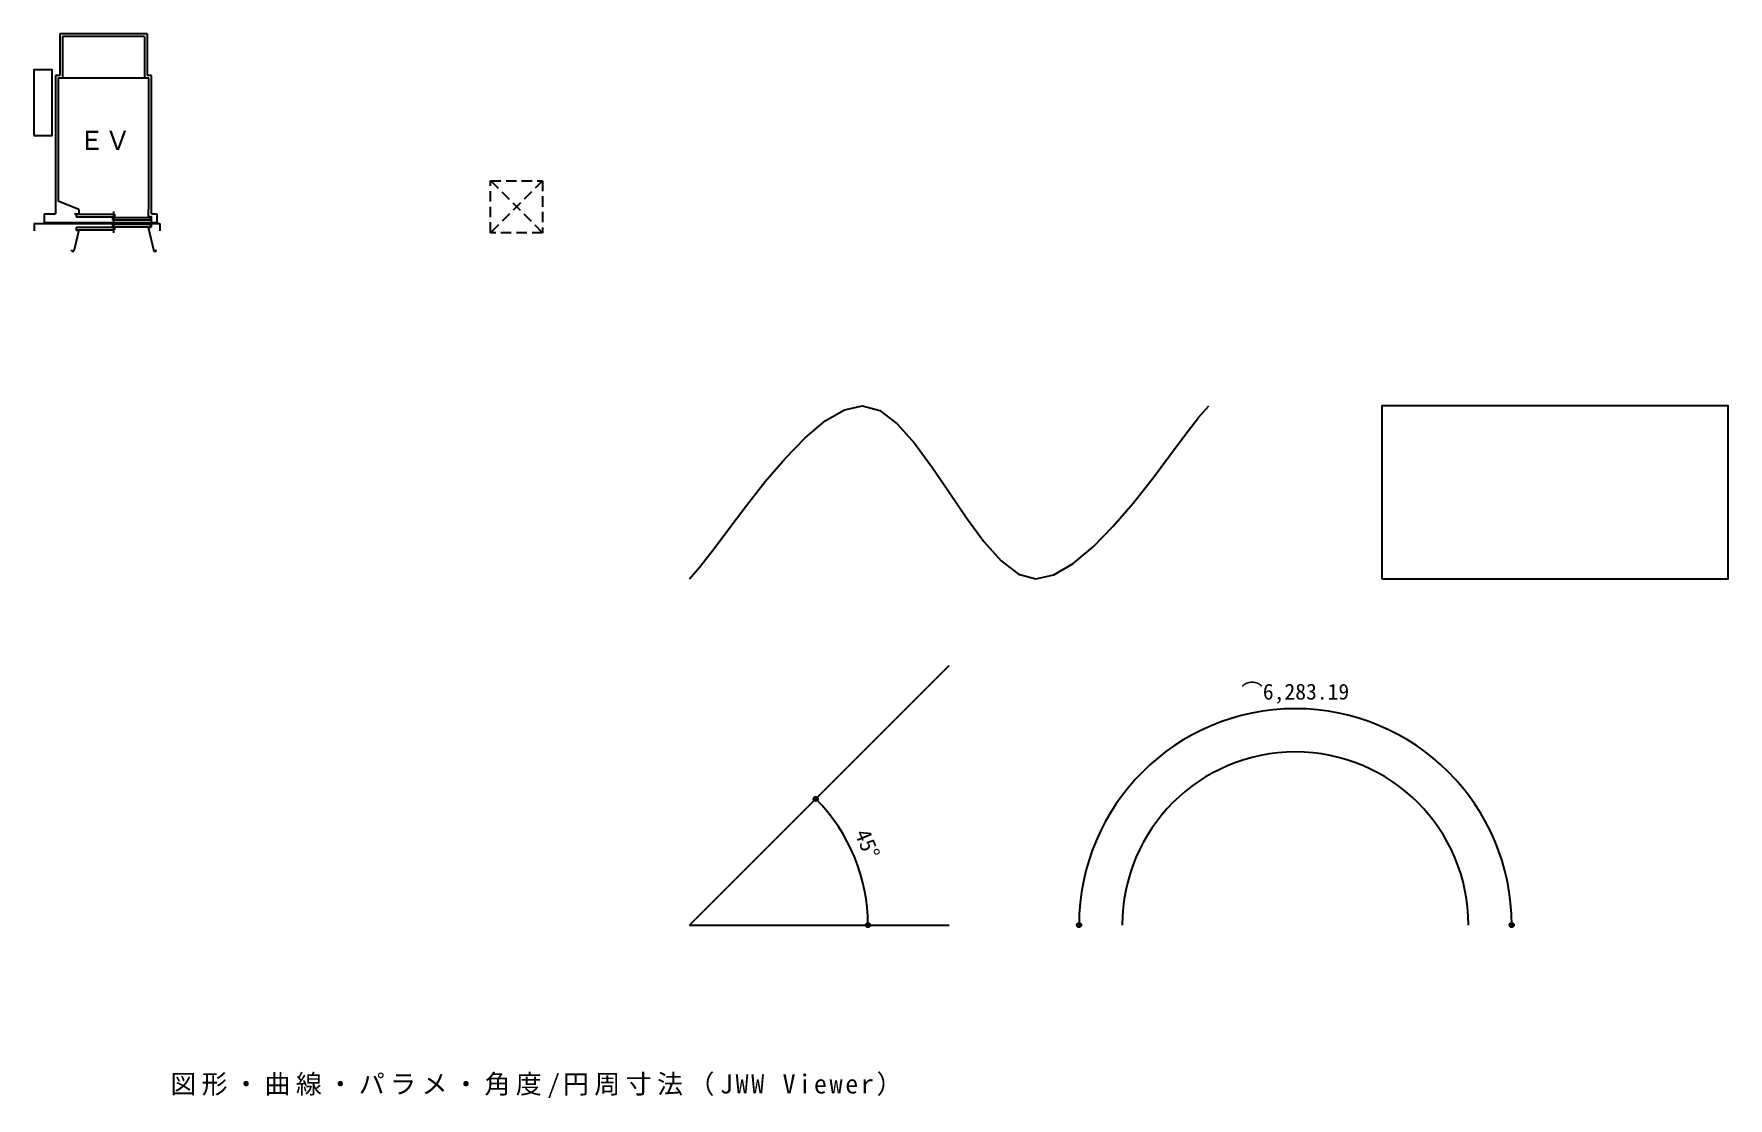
# Model space of a CAD drawing. Units: millimetres at full size, sheet at 1:100. Extents: x -7576 to 12000, y -6000 to 6297.
import ezdxf
from ezdxf.enums import TextEntityAlignment as Align

# ---------------------------------------------------------------- set-up
doc = ezdxf.new("R2010")
doc.units = ezdxf.units.MM
doc.header["$LTSCALE"] = 100
doc.header["$PDMODE"] = 32
doc.header["$PDSIZE"] = 50
doc.linetypes.add('CHAIN2', pattern=[12, 9, -1, 1, -1])
doc.linetypes.add('DASHED1', pattern=[1.8, 1.2, -0.6])
doc.layers.add('0-1', color=4, linetype='Continuous')
doc.styles.add('ＭＳ ゴシック', font='')
doc.styles.get('ＭＳ ゴシック').set_extended_font_data('MS Gothic')

msp = doc.modelspace()

# ---------------------------------------------------------------- linework, layer by layer
at = {"layer": '0-1'}
for p, q in [((-6266, 6297), (-7276, 6297)), ((-7276, 6297), (-7276, 5817)), ((-6296, 6267), (-7246, 6267)), ((-7246, 6267), (-7246, 5787)), ((-6296, 6267), (-6296, 5787)), ((-6266, 6297), (-6266, 5817)), ((-7276, 5817), (-7326, 5817)), ((-7326, 5817), (-7326, 4217)), ((-6216, 5817), (-6266, 5817)), ((-6246, 4267), (-6246, 5787)), ((-6216, 4217), (-6216, 5817)), ((-7056, 4267), (-7296, 4364)), ((-7456, 4217), (-7456, 4117)), ((-7456, 4217), (-7326, 4217)), ((-7106, 4217), (-7056, 4217)), ((-7086, 4212), (-6646, 4212)), ((-7086, 4212), (-7086, 4182)), ((-7086, 4182), (-6646, 4182)), ((-7056, 4267), (-7056, 4217)), ((-6666, 4177), (-6666, 4147)), ((-6666, 4177), (-6231, 4177)), ((-6666, 4147), (-6231, 4147)), ((-6646, 4212), (-6646, 4182)), ((-6256, 4267), (-6246, 4267)), ((-6231, 4177), (-6231, 4147)), ((-6216, 4217), (-6156, 4217)), ((-6156, 4217), (-6156, 4117)), ((-7571, 4107), (-7571, 4022)), ((-7571, 4107), (-6121, 4107)), ((-7086, 4062), (-6646, 4062)), ((-7086, 4030), (-7056, 4030)), ((-6666, 4097), (-6231, 4097)), ((-6646, 4062), (-6646, 4032)), ((-6256, 4065), (-6221, 4065)), ((-6256, 4065), (-6229.8, 4065)), ((-6231, 4097), (-6231, 4067)), ((-6221, 4107), (-6221, 4065)), ((-6121, 4107), (-6121, 4022))]:
    msp.add_line(p, q, dxfattribs=at)
at = {"layer": '0-1', "color": 7, "linetype": 'DASHED1'}
for p, q in [((-2300, 4600), (-1700, 4600)), ((-2300, 4000), (-2300, 4600)), ((-1700, 4600), (-2300, 4000)), ((-1700, 4000), (-2300, 4000))]:
    msp.add_line(p, q, dxfattribs=at)
at = {"layer": '0-1', "linetype": 'CHAIN2'}
msp.add_line((-6656, 4244.1), (-6656, 4000), dxfattribs=at)
at = {"layer": '0-1', "color": 3}
for p, q in [((-7056, 4030), (-7113.6, 3785)), ((-6256, 4065), (-6189, 3785)), ((-7138.6, 3785), (-7138.6, 3800)), ((-7138.6, 3785), (-7113.6, 3785)), ((-6189, 3785), (-6164, 3785)), ((-6164, 3785), (-6164, 3800))]:
    msp.add_line(p, q, dxfattribs=at)
at = {"layer": '0-1', "color": 7}
for q in [(3000, -1000), (3000, -4000)]:
    msp.add_line((0, -4000), q, dxfattribs=at)
at = {"layer": '0-1'}
msp.add_lwpolyline([(-7576, 5123), (-7366, 5123), (-7366, 5883), (-7576, 5883)], close=True, dxfattribs=at)
for points in [[(-6246, 5787), (-7296, 5787), (-7296, 4364)], [(-7456, 4117), (-6796.7, 4117), (-6156, 4117)], [(-6256, 4267), (-6256, 4187), (-6221, 4187), (-6221, 4117)], [(-7086, 4062), (-7086, 4032), (-6646, 4032)], [(-6666, 4097), (-6666, 4067), (-6231, 4067)]]:
    msp.add_lwpolyline(points, dxfattribs=at)
at = {"layer": '0-1', "color": 7, "linetype": 'DASHED1'}
msp.add_lwpolyline([(-1700, 4600), (-1700, 4000), (-2300, 4600)], dxfattribs=at)
at = {"layer": '0-1', "color": 7}
msp.add_lwpolyline([(0, 0), (119, 137), (272, 336), (453, 579), (656, 848), (875, 1125), (1104, 1392), (1337, 1631), (1568, 1824), (1791, 1953), (2000, 2000), (2200, 1944), (2400, 1792), (2600, 1568), (2800, 1296), (3000, 1000), (3200, 704), (3400, 432), (3600, 208), (3800, 56), (4000, 0), (4209, 47), (4432, 176), (4663, 369), (4896, 608), (5125, 875), (5344, 1152), (5547, 1421), (5728, 1664), (5881, 1863), (6000, 2000)], dxfattribs=at)
msp.add_lwpolyline([(8000, 0), (12000, 0), (12000, 2000), (8000, 2000)], close=True, dxfattribs=at)
for centre, radius, end in [((7000, -4000), 2500, 180), ((7000, -4000), 2000, 180), ((0, -4000), 2061.6, 45)]:
    msp.add_arc(centre, radius, 0, end, dxfattribs=at)
for p in [(1457.7, -2542.3), (2061.6, -4000), (4500, -4000), (9500, -4000)]:
    msp.add_point(p, dxfattribs=at)

# ---------------------------------------------------------------- texts
at = {"layer": '0-1', "style": 'ＭＳ ゴシック'}
for s, height, p in [('ＥＶ', 219.9, (-7057.6, 4890.9)), ('⌒6,283.19', 183.3, (6375, -1450))]:
    msp.add_text(s, height=height, dxfattribs=at).set_placement(p, align=Align.BOTTOM_LEFT)
msp.add_text('45°', height=183.3, rotation=292.5, dxfattribs=at).set_placement((1855.1, -2961), align=Align.BOTTOM_LEFT)
at = {"layer": '0-1', "color": 7, "insert": (-6000, -6000), "char_height": 219.9, "attachment_point": 7, "style": 'ＭＳ ゴシック'}
msp.add_mtext('\\T1.21;図形・曲線・パラメ・角度/円周寸法（JWW\\~Viewer）', dxfattribs=at)

doc.saveas('drawing.dxf')
